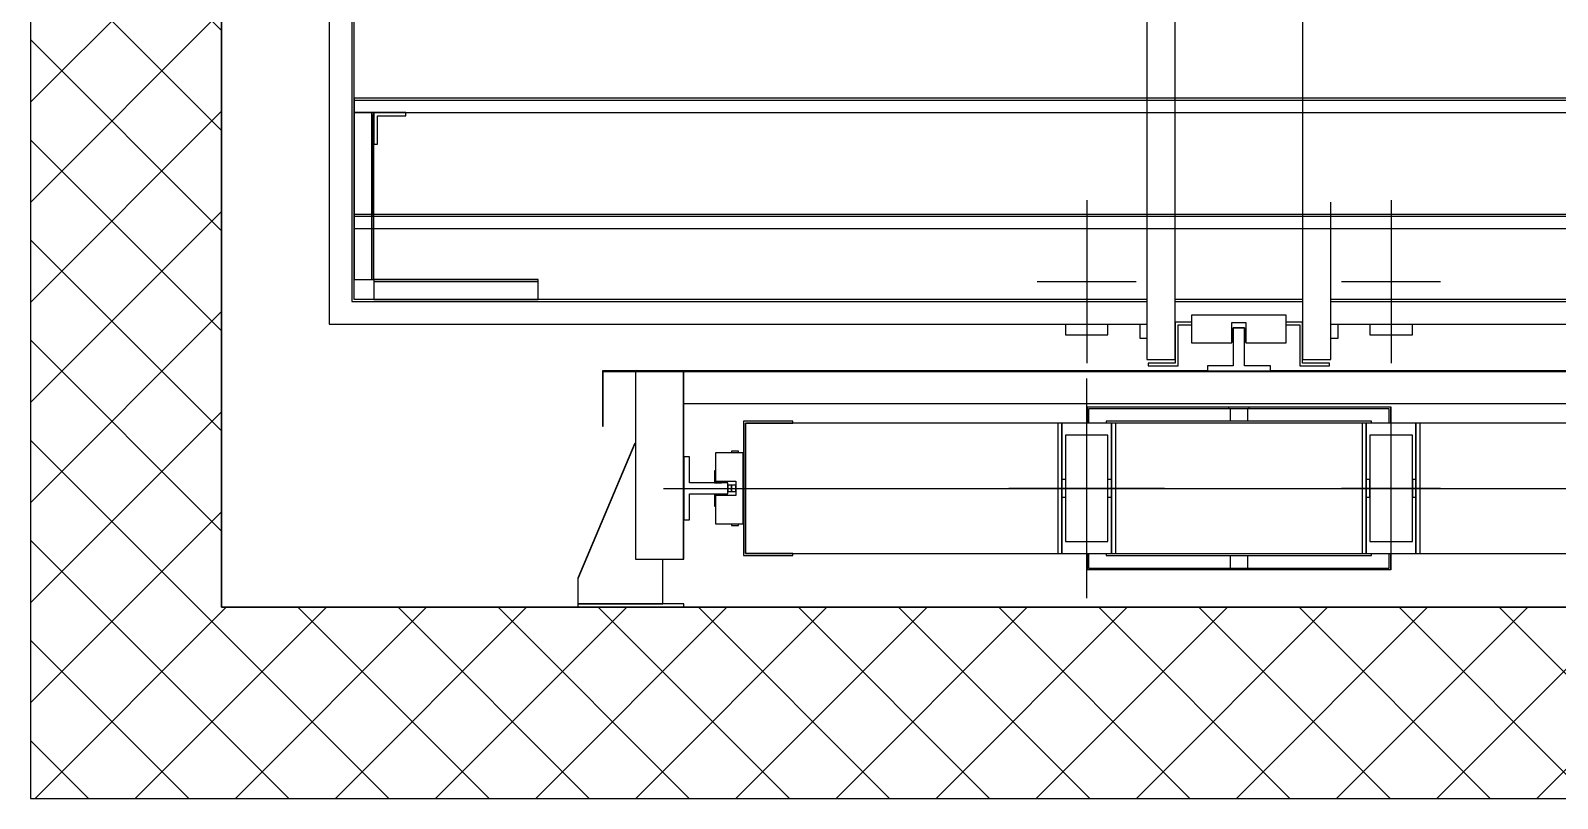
# Model space of a CAD drawing. Header units: millimetres. Extents: x -3782782348 to 131293, y -36553 to 57271.
# Drawn here: x 93025.5 to 93241.2, y 38409 to 38517.5 of the extents above; entities that cross this region are included whole.
import ezdxf

# ---------------------------------------------------------------- set-up
doc = ezdxf.new("R2010")
doc.units = ezdxf.units.MM
doc.header["$LTSCALE"] = 0.01
doc.layers.add('X_Ascensori', color=8, linetype='Continuous')
doc.layers.add('X_MURI', color=8, linetype='Continuous')
pattern_1 = [(45, (139069.621, 4436.309), (-7.0710678, 7.0710678), []), (135, (139069.621, 4436.309), (-7.0710678, -7.0710678), [])]

# ---------------------------------------------------------------- blocks, each defined once
blk = doc.blocks.new('A$C63B8221F')
at = {"layer": 'X_Ascensori'}
for p, q in [((42460.3, 21564.81, 0), (42460.3, 21427.81, 0)), ((42464.3, 21427.81, 0), (42464.3, 21564.81, 0)), ((42482.3, 21564.81, 0), (42482.3, 21427.81, 0)), ((42344.8, 21559.81, 0), (42344.8, 21432.81, 0)), ((42348, 21556.61, 0), (42348, 21436.01, 0)), ((42348.3, 21436.31, 0), (42348.3, 21556.31, 0)), ((42578.3, 21464.71, 0), (42348.3, 21464.71, 0)), ((42348.3, 21464.71, 0), (42348.3, 21462.71, 0)), ((42578.3, 21464.41, 0), (42348.3, 21464.41, 0)), ((42348.3, 21464.41, 0), (42348.3, 21462.71, 0)), ((42348.3, 21462.71, 0), (42578.3, 21462.71, 0)), ((42348.3, 21462.71, 0), (42578.3, 21462.71, 0)), ((42350.8, 21462.71, 0), (42348.3, 21462.71, 0)), ((42348.3, 21462.71, 0), (42348.3, 21439.11, 0)), ((42351.1, 21462.71, 0), (42350.8, 21462.71, 0)), ((42350.8, 21462.71, 0), (42350.8, 21439.11, 0)), ((42350.8, 21439.11, 0), (42350.8, 21462.71, 0)), ((42351.1, 21462.31, 0), (42350.9, 21462.31, 0)), ((42350.9, 21462.31, 0), (42350.9, 21448.31, 0)), ((42351.1, 21439.11, 0), (42351.1, 21462.71, 0)), ((42351.1, 21462.71, 0), (42351.1, 21458.21, 0)), ((42355.6, 21462.71, 0), (42351.1, 21462.71, 0)), ((42351.1, 21448.31, 0), (42351.1, 21462.31, 0)), ((42351.6, 21458.21, 0), (42351.6, 21462.21, 0)), ((42351.6, 21462.21, 0), (42355.6, 21462.21, 0)), ((42355.6, 21462.21, 0), (42355.6, 21462.71, 0)), ((42351.1, 21458.21, 0), (42351.6, 21458.21, 0)), ((42451.8, 21450.31, 0), (42451.8, 21427.31, 0)), ((42486.3, 21427.81, 0), (42486.3, 21450.06, 0)), ((42494.8, 21450.31, 0), (42494.8, 21427.31, 0)), ((42578.3, 21448.31, 0), (42348.3, 21448.31, 0)), ((42348.3, 21448.31, 0), (42348.3, 21446.31, 0)), ((42578.3, 21448.01, 0), (42348.3, 21448.01, 0)), ((42348.3, 21448.01, 0), (42348.3, 21446.31, 0)), ((42350.9, 21448.31, 0), (42351.1, 21448.31, 0)), ((42348.3, 21446.31, 0), (42578.3, 21446.31, 0)), ((42348.3, 21446.31, 0), (42578.3, 21446.31, 0)), ((42348.3, 21439.11, 0), (42350.8, 21439.11, 0)), ((42350.8, 21439.11, 0), (42351.1, 21439.11, 0)), ((42374.3, 21439.11, 0), (42351.1, 21439.11, 0)), ((42351.1, 21439.11, 0), (42351.1, 21438.81, 0)), ((42351.1, 21438.81, 0), (42374.3, 21438.81, 0)), ((42374.3, 21438.81, 0), (42351.1, 21438.81, 0)), ((42351.1, 21438.81, 0), (42351.1, 21436.31, 0)), ((42374.3, 21438.81, 0), (42374.3, 21439.11, 0)), ((42374.3, 21436.31, 0), (42374.3, 21438.81, 0)), ((42444.8, 21438.81, 0), (42458.8, 21438.81, 0)), ((42487.8, 21438.81, 0), (42501.8, 21438.81, 0)), ((42460.3, 21436.31, 0), (42348.3, 21436.31, 0)), ((42351.1, 21436.31, 0), (42374.3, 21436.31, 0)), ((42482.3, 21436.31, 0), (42464.3, 21436.31, 0)), ((42578.6, 21436.31, 0), (42486.3, 21436.31, 0)), ((42348, 21436.01, 0), (42460.3, 21436.01, 0)), ((42464.3, 21436.01, 0), (42482.3, 21436.01, 0)), ((42486.3, 21436.01, 0), (42578.6, 21436.01, 0)), ((42344.8, 21432.81, 0), (42460.3, 21432.81, 0)), ((42448.8, 21432.81, 0), (42448.8, 21431.88, 0)), ((42454.8, 21431.88, 0), (42454.8, 21432.81, 0)), ((42459.3, 21432.81, 0), (42459.3, 21430.81, 0)), ((42464.3, 21433.11, 0), (42464.3, 21427.31, 0)), ((42466.6, 21433.11, 0), (42464.3, 21433.11, 0)), ((42464.7, 21426.91, 0), (42464.7, 21432.71, 0)), ((42464.7, 21432.71, 0), (42466.6, 21432.71, 0)), ((42466.6, 21434.06, 0), (42466.6, 21430.16, 0)), ((42480, 21434.06, 0), (42466.6, 21434.06, 0)), ((42472.3, 21430.16, 0), (42472.3, 21433.06, 0)), ((42472.3, 21433.06, 0), (42474.3, 21433.06, 0)), ((42472.5, 21432.31, 0), (42474.1, 21432.31, 0)), ((42472.5, 21430.31, 0), (42472.5, 21432.31, 0)), ((42474.1, 21432.31, 0), (42472.51, 21432.31, 0)), ((42472.51, 21432.31, 0), (42472.51, 21426.9, 0)), ((42474.1, 21426.9, 0), (42474.1, 21432.31, 0)), ((42474.1, 21432.31, 0), (42474.1, 21430.31, 0)), ((42474.3, 21433.06, 0), (42474.3, 21430.16, 0)), ((42480, 21430.16, 0), (42480, 21434.06, 0)), ((42482.3, 21433.11, 0), (42480, 21433.11, 0)), ((42480, 21432.71, 0), (42481.9, 21432.71, 0)), ((42481.9, 21432.71, 0), (42481.9, 21426.91, 0)), ((42482.3, 21427.31, 0), (42482.3, 21433.11, 0)), ((42486.3, 21432.81, 0), (42584.8, 21432.81, 0)), ((42487.3, 21430.81, 0), (42487.3, 21432.81, 0)), ((42491.8, 21432.81, 0), (42491.8, 21431.88, 0)), ((42497.8, 21431.88, 0), (42497.8, 21432.81, 0)), ((42448.8, 21431.88, 0), (42448.8, 21431.31, 0)), ((42448.8, 21431.31, 0), (42454.8, 21431.31, 0)), ((42454.8, 21431.31, 0), (42454.8, 21431.88, 0)), ((42459.3, 21430.81, 0), (42460.3, 21430.81, 0)), ((42466.6, 21430.16, 0), (42472.3, 21430.16, 0)), ((42472.3, 21430.31, 0), (42472.5, 21430.31, 0)), ((42474.1, 21430.31, 0), (42474.3, 21430.31, 0)), ((42474.3, 21430.16, 0), (42480, 21430.16, 0)), ((42486.3, 21430.81, 0), (42487.3, 21430.81, 0)), ((42491.8, 21431.88, 0), (42491.8, 21431.31, 0)), ((42491.8, 21431.31, 0), (42497.8, 21431.31, 0)), ((42497.8, 21431.31, 0), (42497.8, 21431.88, 0)), ((42460.3, 21427.81, 0), (42464.3, 21427.81, 0)), ((42482.3, 21427.81, 0), (42486.3, 21427.81, 0)), ((42383.4, 21426.21, 0), (42383.4, 21418.41, 0)), ((42468.85, 21426.21, 0), (42383.4, 21426.21, 0)), ((42383.5, 21418.41, 0), (42383.5, 21426.11, 0)), ((42383.5, 21426.11, 0), (42468.85, 21426.11, 0)), ((42394.85, 21426.11, 0), (42388.05, 21426.11, 0)), ((42388.05, 21426.11, 0), (42388.05, 21399.61, 0)), ((42394.85, 21426.11, 0), (42394.85, 21421.61, 0)), ((42551.75, 21426.11, 0), (42394.85, 21426.11, 0)), ((42394.85, 21399.61, 0), (42394.85, 21426.11, 0)), ((42464.3, 21427.31, 0), (42460.5, 21427.31, 0)), ((42460.5, 21427.31, 0), (42460.5, 21426.91, 0)), ((42460.5, 21426.91, 0), (42464.7, 21426.91, 0)), ((42472.51, 21426.9, 0), (42468.85, 21426.9, 0)), ((42468.85, 21426.9, 0), (42468.85, 21426.11, 0)), ((42468.85, 21426.11, 0), (42468.85, 21426.21, 0)), ((42477.75, 21426.16, 0), (42468.85, 21426.16, 0)), ((42468.85, 21426.16, 0), (42468.85, 21426.11, 0)), ((42468.85, 21426.11, 0), (42477.75, 21426.11, 0)), ((42477.75, 21426.9, 0), (42474.1, 21426.9, 0)), ((42477.75, 21426.11, 0), (42477.75, 21426.9, 0)), ((42563.2, 21426.21, 0), (42477.75, 21426.21, 0)), ((42477.75, 21426.21, 0), (42477.75, 21426.11, 0)), ((42477.75, 21426.11, 0), (42477.75, 21426.16, 0)), ((42477.75, 21426.11, 0), (42563.1, 21426.11, 0)), ((42481.9, 21426.91, 0), (42486.1, 21426.91, 0)), ((42486.1, 21427.31, 0), (42482.3, 21427.31, 0)), ((42486.1, 21426.91, 0), (42486.1, 21427.31, 0)), ((42451.8, 21394.11, 0), (42451.8, 21425.11, 0)), ((42394.85, 21421.61, 0), (42551.75, 21421.61, 0)), ((42394.9, 21414.06, 0), (42394.9, 21421.61, 0)), ((42410.3, 21419.11, 0), (42403.3, 21419.11, 0)), ((42403.3, 21419.11, 0), (42403.3, 21400.11, 0)), ((42410.3, 21418.81, 0), (42410.3, 21419.11, 0)), ((42451.85, 21421.06, 0), (42451.85, 21418.81, 0)), ((42474.75, 21421.06, 0), (42451.85, 21421.06, 0)), ((42452.05, 21420.86, 0), (42452.05, 21418.81, 0)), ((42474.55, 21420.86, 0), (42452.05, 21420.86, 0)), ((42454.55, 21419.11, 0), (42454.55, 21418.81, 0)), ((42492.05, 21419.11, 0), (42454.55, 21419.11, 0)), ((42471.85, 21421.06, 0), (42471.85, 21420.86, 0)), ((42494.75, 21421.06, 0), (42471.85, 21421.06, 0)), ((42472.05, 21420.86, 0), (42472.05, 21419.11, 0)), ((42494.55, 21420.86, 0), (42472.05, 21420.86, 0)), ((42474.55, 21419.11, 0), (42474.55, 21420.86, 0)), ((42474.75, 21420.86, 0), (42474.75, 21421.06, 0)), ((42492.05, 21418.81, 0), (42492.05, 21419.11, 0)), ((42494.55, 21418.81, 0), (42494.55, 21420.86, 0)), ((42494.75, 21418.81, 0), (42494.75, 21421.06, 0)), ((42494.8, 21398.11, 0), (42494.8, 21421.11, 0)), ((42383.4, 21418.41, 0), (42383.5, 21418.41, 0)), ((42403.6, 21418.81, 0), (42410.3, 21418.81, 0)), ((42403.6, 21400.41, 0), (42403.6, 21418.81, 0)), ((42403.6, 21418.81, 0), (42403.6, 21400.41, 0)), ((42447.7, 21418.81, 0), (42403.6, 21418.81, 0)), ((42448.3, 21418.81, 0), (42447.7, 21418.81, 0)), ((42447.7, 21418.81, 0), (42447.7, 21400.41, 0)), ((42455.3, 21418.81, 0), (42448.3, 21418.81, 0)), ((42448.3, 21418.81, 0), (42448.3, 21410.86, 0)), ((42448.3, 21400.41, 0), (42448.3, 21418.81, 0)), ((42454.8, 21417.11, 0), (42448.8, 21417.11, 0)), ((42448.8, 21417.11, 0), (42448.8, 21416.54, 0)), ((42454.8, 21416.54, 0), (42454.8, 21417.11, 0)), ((42455.9, 21418.81, 0), (42455.3, 21418.81, 0)), ((42455.3, 21418.81, 0), (42455.3, 21400.41, 0)), ((42455.3, 21410.86, 0), (42455.3, 21418.81, 0)), ((42490.7, 21418.81, 0), (42455.9, 21418.81, 0)), ((42455.9, 21400.41, 0), (42455.9, 21418.81, 0)), ((42491.3, 21418.81, 0), (42490.7, 21418.81, 0)), ((42490.7, 21418.81, 0), (42490.7, 21400.41, 0)), ((42491.3, 21400.41, 0), (42491.3, 21418.81, 0)), ((42498.3, 21418.81, 0), (42491.3, 21418.81, 0)), ((42491.3, 21418.81, 0), (42491.3, 21410.86, 0)), ((42497.8, 21417.11, 0), (42491.8, 21417.11, 0)), ((42491.8, 21417.11, 0), (42491.8, 21416.54, 0)), ((42497.8, 21416.54, 0), (42497.8, 21417.11, 0)), ((42498.3, 21410.86, 0), (42498.3, 21418.81, 0)), ((42498.9, 21418.81, 0), (42498.3, 21418.81, 0)), ((42498.3, 21418.81, 0), (42498.3, 21400.41, 0)), ((42498.9, 21400.41, 0), (42498.9, 21418.81, 0)), ((42543, 21418.81, 0), (42498.9, 21418.81, 0)), ((42387.9, 21415.91, 0), (42379.9, 21396.91, 0)), ((42387.9, 21415.81, 0), (42379.9, 21396.81, 0)), ((42388.05, 21416.06, 0), (42387.9, 21415.91, 0)), ((42388.05, 21415.96, 0), (42387.9, 21415.81, 0)), ((42402.6, 21414.86, 0), (42401.6, 21414.86, 0)), ((42401.6, 21414.86, 0), (42401.6, 21414.61, 0)), ((42402.6, 21414.61, 0), (42402.6, 21414.86, 0)), ((42448.8, 21416.54, 0), (42448.8, 21414.91, 0)), ((42448.8, 21414.91, 0), (42448.8, 21412.48, 0)), ((42454.8, 21414.91, 0), (42454.8, 21416.54, 0)), ((42454.8, 21412.48, 0), (42454.8, 21414.91, 0)), ((42491.8, 21416.54, 0), (42491.8, 21414.91, 0)), ((42491.8, 21414.91, 0), (42491.8, 21412.48, 0)), ((42497.8, 21414.91, 0), (42497.8, 21416.54, 0)), ((42497.8, 21412.48, 0), (42497.8, 21414.91, 0)), ((42394.85, 21414.06, 0), (42394.85, 21405.16, 0)), ((42394.95, 21414.06, 0), (42394.85, 21414.06, 0)), ((42395.69, 21414.06, 0), (42394.9, 21414.06, 0)), ((42394.9, 21414.06, 0), (42394.9, 21405.16, 0)), ((42394.95, 21405.16, 0), (42394.95, 21414.06, 0)), ((42395.69, 21410.41, 0), (42395.69, 21414.06, 0)), ((42399.35, 21414.61, 0), (42399.35, 21410.61, 0)), ((42403.25, 21414.61, 0), (42399.35, 21414.61, 0)), ((42403.25, 21404.61, 0), (42403.25, 21414.61, 0)), ((42401.1, 21410.41, 0), (42395.69, 21410.41, 0)), ((42399.2, 21412.11, 0), (42399.2, 21410.41, 0)), ((42399.35, 21412.11, 0), (42399.2, 21412.11, 0)), ((42399.2, 21410.41, 0), (42400.2, 21410.41, 0)), ((42399.35, 21410.61, 0), (42402.25, 21410.61, 0)), ((42400.2, 21410.61, 0), (42400.2, 21410.41, 0)), ((42401.1, 21408.82, 0), (42401.1, 21410.41, 0)), ((42402.25, 21410.61, 0), (42402.25, 21408.61, 0)), ((42448.8, 21410.86, 0), (42448.3, 21410.86, 0)), ((42448.3, 21410.86, 0), (42448.3, 21410.77, 0)), ((42448.3, 21410.77, 0), (42448.3, 21410.5, 0)), ((42448.3, 21410.5, 0), (42448.3, 21410.09, 0)), ((42448.8, 21412.48, 0), (42448.8, 21409.61, 0)), ((42454.8, 21409.61, 0), (42454.8, 21412.48, 0)), ((42455.3, 21410.86, 0), (42454.8, 21410.86, 0)), ((42455.3, 21410.77, 0), (42455.3, 21410.86, 0)), ((42455.3, 21410.5, 0), (42455.3, 21410.77, 0)), ((42455.3, 21410.09, 0), (42455.3, 21410.5, 0)), ((42491.8, 21410.86, 0), (42491.3, 21410.86, 0)), ((42491.3, 21410.86, 0), (42491.3, 21410.77, 0)), ((42491.3, 21410.77, 0), (42491.3, 21410.5, 0)), ((42491.3, 21410.5, 0), (42491.3, 21410.09, 0)), ((42491.8, 21412.48, 0), (42491.8, 21409.61, 0)), ((42491.8, 21410.77, 0), (42491.8, 21410.86, 0)), ((42491.8, 21410.5, 0), (42491.8, 21410.77, 0)), ((42491.8, 21410.09, 0), (42491.8, 21410.5, 0)), ((42497.8, 21409.61, 0), (42497.8, 21412.48, 0)), ((42498.3, 21410.86, 0), (42497.8, 21410.86, 0)), ((42497.8, 21410.86, 0), (42497.8, 21410.77, 0)), ((42497.8, 21410.77, 0), (42497.8, 21410.5, 0)), ((42497.8, 21410.5, 0), (42497.8, 21410.09, 0)), ((42498.3, 21410.77, 0), (42498.3, 21410.86, 0)), ((42498.3, 21410.5, 0), (42498.3, 21410.77, 0)), ((42498.3, 21410.09, 0), (42498.3, 21410.5, 0)), ((42392, 21409.61, 0), (42554.6, 21409.61, 0)), ((42395.69, 21408.82, 0), (42401.1, 21408.82, 0)), ((42395.69, 21405.16, 0), (42395.69, 21408.82, 0)), ((42399.2, 21408.81, 0), (42399.2, 21407.11, 0)), ((42400.2, 21408.81, 0), (42399.2, 21408.81, 0)), ((42399.35, 21408.61, 0), (42399.35, 21404.61, 0)), ((42402.25, 21408.61, 0), (42399.35, 21408.61, 0)), ((42400.2, 21408.82, 0), (42400.2, 21408.61, 0)), ((42401.1, 21410.11, 0), (42402.2, 21410.11, 0)), ((42401.1, 21410.11, 0), (42401.1, 21409.11, 0)), ((42402.2, 21409.11, 0), (42401.1, 21409.11, 0)), ((42401.6, 21409.11, 0), (42401.6, 21410.11, 0)), ((42401.6, 21410.11, 0), (42401.6, 21409.11, 0)), ((42402.2, 21410.11, 0), (42402.2, 21409.11, 0)), ((42462.8, 21409.61, 0), (42440.8, 21409.61, 0)), ((42448.3, 21410.09, 0), (42448.3, 21409.61, 0)), ((42448.3, 21409.61, 0), (42448.3, 21409.13, 0)), ((42448.3, 21409.13, 0), (42448.3, 21408.73, 0)), ((42448.3, 21408.73, 0), (42448.3, 21408.46, 0)), ((42448.3, 21408.46, 0), (42448.3, 21408.36, 0)), ((42448.3, 21408.36, 0), (42448.8, 21408.36, 0)), ((42448.3, 21408.36, 0), (42448.3, 21400.41, 0)), ((42448.8, 21409.61, 0), (42448.8, 21406.74, 0)), ((42454.8, 21406.74, 0), (42454.8, 21409.61, 0)), ((42454.8, 21408.36, 0), (42455.3, 21408.36, 0)), ((42455.3, 21409.61, 0), (42455.3, 21410.09, 0)), ((42455.3, 21409.13, 0), (42455.3, 21409.61, 0)), ((42455.3, 21408.73, 0), (42455.3, 21409.13, 0)), ((42455.3, 21408.46, 0), (42455.3, 21408.73, 0)), ((42455.3, 21408.36, 0), (42455.3, 21408.46, 0)), ((42455.3, 21400.41, 0), (42455.3, 21408.36, 0)), ((42501.8, 21409.61, 0), (42487.8, 21409.61, 0)), ((42491.3, 21410.09, 0), (42491.3, 21409.61, 0)), ((42491.3, 21409.61, 0), (42491.3, 21409.13, 0)), ((42491.3, 21409.13, 0), (42491.3, 21408.73, 0)), ((42491.3, 21408.73, 0), (42491.3, 21408.46, 0)), ((42491.3, 21408.46, 0), (42491.3, 21408.36, 0)), ((42491.3, 21408.36, 0), (42491.8, 21408.36, 0)), ((42491.3, 21408.36, 0), (42491.3, 21400.41, 0)), ((42491.8, 21409.61, 0), (42491.8, 21410.09, 0)), ((42491.8, 21409.13, 0), (42491.8, 21409.61, 0)), ((42491.8, 21409.61, 0), (42491.8, 21406.74, 0)), ((42491.8, 21408.73, 0), (42491.8, 21409.13, 0)), ((42491.8, 21408.46, 0), (42491.8, 21408.73, 0)), ((42491.8, 21408.36, 0), (42491.8, 21408.46, 0)), ((42497.8, 21410.09, 0), (42497.8, 21409.61, 0)), ((42497.8, 21409.61, 0), (42497.8, 21409.13, 0)), ((42497.8, 21406.74, 0), (42497.8, 21409.61, 0)), ((42497.8, 21409.13, 0), (42497.8, 21408.73, 0)), ((42497.8, 21408.73, 0), (42497.8, 21408.46, 0)), ((42497.8, 21408.46, 0), (42497.8, 21408.36, 0)), ((42497.8, 21408.36, 0), (42498.3, 21408.36, 0)), ((42498.3, 21409.61, 0), (42498.3, 21410.09, 0)), ((42498.3, 21409.13, 0), (42498.3, 21409.61, 0)), ((42498.3, 21408.73, 0), (42498.3, 21409.13, 0)), ((42498.3, 21408.46, 0), (42498.3, 21408.73, 0)), ((42498.3, 21408.36, 0), (42498.3, 21408.46, 0)), ((42498.3, 21400.41, 0), (42498.3, 21408.36, 0)), ((42399.2, 21407.11, 0), (42399.35, 21407.11, 0)), ((42448.8, 21406.74, 0), (42448.8, 21404.31, 0)), ((42454.8, 21404.31, 0), (42454.8, 21406.74, 0)), ((42491.8, 21406.74, 0), (42491.8, 21404.31, 0)), ((42497.8, 21404.31, 0), (42497.8, 21406.74, 0)), ((42394.85, 21405.16, 0), (42394.95, 21405.16, 0)), ((42394.9, 21405.16, 0), (42395.69, 21405.16, 0)), ((42394.9, 21399.61, 0), (42394.9, 21405.16, 0)), ((42399.35, 21404.61, 0), (42403.25, 21404.61, 0)), ((42401.6, 21404.61, 0), (42401.6, 21404.36, 0)), ((42401.6, 21404.36, 0), (42402.6, 21404.36, 0)), ((42402.6, 21404.36, 0), (42402.6, 21404.61, 0)), ((42448.8, 21404.31, 0), (42448.8, 21402.68, 0)), ((42454.8, 21402.68, 0), (42454.8, 21404.31, 0)), ((42491.8, 21404.31, 0), (42491.8, 21402.68, 0)), ((42497.8, 21402.68, 0), (42497.8, 21404.31, 0)), ((42448.8, 21402.68, 0), (42448.8, 21402.11, 0)), ((42448.8, 21402.11, 0), (42454.8, 21402.11, 0)), ((42454.8, 21402.11, 0), (42454.8, 21402.68, 0)), ((42491.8, 21402.68, 0), (42491.8, 21402.11, 0)), ((42491.8, 21402.11, 0), (42497.8, 21402.11, 0)), ((42497.8, 21402.11, 0), (42497.8, 21402.68, 0)), ((42388.05, 21399.61, 0), (42394.85, 21399.61, 0)), ((42391.9, 21393.31, 0), (42391.9, 21399.61, 0)), ((42394.85, 21399.61, 0), (42394.9, 21399.61, 0)), ((42403.3, 21400.11, 0), (42410.3, 21400.11, 0)), ((42410.3, 21400.41, 0), (42403.6, 21400.41, 0)), ((42403.6, 21400.41, 0), (42447.7, 21400.41, 0)), ((42410.3, 21400.11, 0), (42410.3, 21400.41, 0)), ((42447.7, 21400.41, 0), (42448.3, 21400.41, 0)), ((42448.3, 21400.41, 0), (42455.3, 21400.41, 0)), ((42451.85, 21400.41, 0), (42451.85, 21398.16, 0)), ((42452.05, 21400.41, 0), (42452.05, 21398.36, 0)), ((42454.55, 21400.41, 0), (42454.55, 21400.11, 0)), ((42454.55, 21400.11, 0), (42492.05, 21400.11, 0)), ((42455.3, 21400.41, 0), (42455.9, 21400.41, 0)), ((42455.9, 21400.41, 0), (42490.7, 21400.41, 0)), ((42472.05, 21400.11, 0), (42472.05, 21398.36, 0)), ((42474.55, 21398.36, 0), (42474.55, 21400.11, 0)), ((42490.7, 21400.41, 0), (42491.3, 21400.41, 0)), ((42491.3, 21400.41, 0), (42498.3, 21400.41, 0)), ((42492.05, 21400.11, 0), (42492.05, 21400.41, 0)), ((42494.55, 21398.36, 0), (42494.55, 21400.41, 0)), ((42494.75, 21398.16, 0), (42494.75, 21400.41, 0)), ((42498.3, 21400.41, 0), (42498.9, 21400.41, 0)), ((42498.9, 21400.41, 0), (42543, 21400.41, 0)), ((42451.85, 21398.16, 0), (42474.75, 21398.16, 0)), ((42452.05, 21398.36, 0), (42474.55, 21398.36, 0)), ((42471.85, 21398.36, 0), (42471.85, 21398.16, 0)), ((42471.85, 21398.16, 0), (42494.75, 21398.16, 0)), ((42472.05, 21398.36, 0), (42494.55, 21398.36, 0)), ((42474.75, 21398.16, 0), (42474.75, 21398.36, 0)), ((42379.9, 21396.91, 0), (42379.9, 21396.81, 0)), ((42379.9, 21396.81, 0), (42379.9, 21393.31, 0)), ((42379.9, 21393.31, 0), (42391.9, 21393.31, 0)), ((42394.9, 21393.31, 0), (42379.9, 21393.31, 0)), ((42379.9, 21393.31, 0), (42379.9, 21392.81, 0)), ((42394.9, 21392.81, 0), (42394.9, 21393.31, 0)), ((42379.9, 21392.81, 0), (42394.9, 21392.81, 0))]:
    blk.add_line(p, q, dxfattribs=at)

msp = doc.modelspace()

# ---------------------------------------------------------------- hatches: boundary and pattern name
at = {"layer": 'X_MURI', "ltscale": 4}
h = msp.add_hatch(dxfattribs=at)
h.set_pattern_fill('_USER', color=256, scale=10, angle=45, style=0, double=1, pattern_type=0)
h.set_pattern_definition(pattern_1)
h.paths.add_polyline_path([(90296.57, 39311.02), (90341.57, 39311.02), (90341.57, 39261.02), (90296.57, 39261.02)])
h.paths.add_polyline_path([(90296.57, 38915.02), (90341.57, 38915.02), (90341.57, 38865.02), (90296.57, 38865.02)])
h.paths.add_polyline_path([(90713.32, 38880.9), (90713.32, 38853.9), (90833.32, 38853.9), (90833.32, 38880.9)])
h.paths.add_polyline_path([(91296.57, 38837.04), (91323.57, 38837.04), (91323.57, 38606.35), (91296.57, 38606.35)])
h.paths.add_polyline_path([(91688.08, 38837.04), (91715.08, 38837.04), (91715.08, 38717.04), (91688.08, 38717.04)])
h.paths.add_polyline_path([(92397.55, 38409.02), (92377.55, 38409.02), (92377.55, 38849.02), (92397.55, 38849.02)])
h.paths.add_polyline_path([(93052.48, 38637.02), (93329.54, 38637.02), (93329.54, 38621.04), (93052.48, 38621.04)])
h.paths.add_polyline_path([(93052.48, 38822.02), (93329.48, 38822.02), (93329.48, 38849.02), (93025.48, 38849.02), (93025.48, 38409.02), (93329.48, 38409.02), (93329.48, 38436.02), (93052.48, 38436.02)])
h = msp.add_hatch(dxfattribs=at)
h.set_pattern_fill('_USER', color=256, scale=10, angle=45, style=0, double=1, pattern_type=0)
h.set_pattern_definition(pattern_1)
h.paths.add_polyline_path([(93329.48, 38849.02), (93025.48, 38849.02), (93025.48, 38409.02), (93329.48, 38409.02), (93329.48, 38436.02), (93052.48, 38436.02), (93052.48, 38822.02), (93329.48, 38822.02)])

# ---------------------------------------------------------------- linework, layer by layer
for p, q in [((93183.18, 38608.02, 0), (93183.18, 38471.02, 0)), ((93187.18, 38471.02, 0), (93187.18, 38608.02, 0)), ((93205.18, 38608.02, 0), (93205.18, 38471.02, 0)), ((93067.68, 38603.02, 0), (93067.68, 38476.02, 0)), ((93070.88, 38599.82, 0), (93070.88, 38479.22, 0)), ((93071.18, 38479.52, 0), (93071.18, 38599.52, 0)), ((93301.18, 38507.92, 0), (93071.18, 38507.92, 0)), ((93071.18, 38507.92, 0), (93071.18, 38505.92, 0)), ((93301.18, 38507.62, 0), (93071.18, 38507.62, 0)), ((93071.18, 38507.62, 0), (93071.18, 38505.92, 0)), ((93071.18, 38505.92, 0), (93301.18, 38505.92, 0)), ((93071.18, 38505.92, 0), (93301.18, 38505.92, 0)), ((93073.68, 38505.92, 0), (93071.18, 38505.92, 0)), ((93071.18, 38505.92, 0), (93071.18, 38482.32, 0)), ((93073.98, 38505.92, 0), (93073.68, 38505.92, 0)), ((93073.68, 38505.92, 0), (93073.68, 38482.32, 0)), ((93073.68, 38482.32, 0), (93073.68, 38505.92, 0)), ((93073.98, 38505.52, 0), (93073.78, 38505.52, 0)), ((93073.78, 38505.52, 0), (93073.78, 38491.52, 0)), ((93073.98, 38482.32, 0), (93073.98, 38505.92, 0)), ((93073.98, 38505.92, 0), (93073.98, 38501.42, 0)), ((93078.48, 38505.92, 0), (93073.98, 38505.92, 0)), ((93073.98, 38491.52, 0), (93073.98, 38505.52, 0)), ((93074.48, 38501.42, 0), (93074.48, 38505.42, 0)), ((93074.48, 38505.42, 0), (93078.48, 38505.42, 0)), ((93078.48, 38505.42, 0), (93078.48, 38505.92, 0)), ((93073.98, 38501.42, 0), (93074.48, 38501.42, 0)), ((93174.68, 38493.52, 0), (93174.68, 38470.52, 0)), ((93209.18, 38471.02, 0), (93209.18, 38493.27, 0)), ((93217.68, 38493.52, 0), (93217.68, 38470.52, 0)), ((93301.18, 38491.52, 0), (93071.18, 38491.52, 0)), ((93071.18, 38491.52, 0), (93071.18, 38489.52, 0)), ((93301.18, 38491.22, 0), (93071.18, 38491.22, 0)), ((93071.18, 38491.22, 0), (93071.18, 38489.52, 0)), ((93071.18, 38489.52, 0), (93301.18, 38489.52, 0)), ((93071.18, 38489.52, 0), (93301.18, 38489.52, 0)), ((93073.78, 38491.52, 0), (93073.98, 38491.52, 0)), ((93071.18, 38482.32, 0), (93073.68, 38482.32, 0)), ((93073.68, 38482.32, 0), (93073.98, 38482.32, 0)), ((93097.18, 38482.32, 0), (93073.98, 38482.32, 0)), ((93073.98, 38482.32, 0), (93073.98, 38482.02, 0)), ((93073.98, 38482.02, 0), (93097.18, 38482.02, 0)), ((93097.18, 38482.02, 0), (93073.98, 38482.02, 0)), ((93073.98, 38482.02, 0), (93073.98, 38479.52, 0)), ((93097.18, 38482.02, 0), (93097.18, 38482.32, 0)), ((93097.18, 38479.52, 0), (93097.18, 38482.02, 0)), ((93167.68, 38482.02, 0), (93181.68, 38482.02, 0)), ((93210.68, 38482.02, 0), (93224.68, 38482.02, 0)), ((93070.88, 38479.22, 0), (93183.18, 38479.22, 0)), ((93183.18, 38479.52, 0), (93071.18, 38479.52, 0)), ((93073.98, 38479.52, 0), (93097.18, 38479.52, 0)), ((93205.18, 38479.52, 0), (93187.18, 38479.52, 0)), ((93187.18, 38479.22, 0), (93205.18, 38479.22, 0)), ((93301.48, 38479.52, 0), (93209.18, 38479.52, 0)), ((93209.18, 38479.22, 0), (93301.48, 38479.22, 0)), ((93189.48, 38477.27, 0), (93189.48, 38473.37, 0)), ((93202.88, 38477.27, 0), (93189.48, 38477.27, 0)), ((93202.88, 38473.37, 0), (93202.88, 38477.27, 0)), ((93067.68, 38476.02, 0), (93183.18, 38476.02, 0)), ((93171.68, 38476.02, 0), (93171.68, 38475.09, 0)), ((93171.68, 38475.09, 0), (93171.68, 38474.52, 0)), ((93171.68, 38474.52, 0), (93177.68, 38474.52, 0)), ((93177.68, 38475.09, 0), (93177.68, 38476.02, 0)), ((93177.68, 38474.52, 0), (93177.68, 38475.09, 0)), ((93182.18, 38476.02, 0), (93182.18, 38474.02, 0)), ((93187.18, 38476.32, 0), (93187.18, 38470.52, 0)), ((93189.48, 38476.32, 0), (93187.18, 38476.32, 0)), ((93187.58, 38470.12, 0), (93187.58, 38475.92, 0)), ((93187.58, 38475.92, 0), (93189.48, 38475.92, 0)), ((93195.18, 38473.37, 0), (93195.18, 38476.27, 0)), ((93195.18, 38476.27, 0), (93197.18, 38476.27, 0)), ((93195.38, 38475.52, 0), (93196.98, 38475.52, 0)), ((93195.38, 38473.52, 0), (93195.38, 38475.52, 0)), ((93196.97, 38475.52, 0), (93195.39, 38475.52, 0)), ((93195.39, 38475.52, 0), (93195.39, 38470.11, 0)), ((93196.97, 38470.11, 0), (93196.97, 38475.52, 0)), ((93196.98, 38475.52, 0), (93196.98, 38473.52, 0)), ((93197.18, 38476.27, 0), (93197.18, 38473.37, 0)), ((93205.18, 38476.32, 0), (93202.88, 38476.32, 0)), ((93202.88, 38475.92, 0), (93204.78, 38475.92, 0)), ((93204.78, 38475.92, 0), (93204.78, 38470.12, 0)), ((93205.18, 38470.52, 0), (93205.18, 38476.32, 0)), ((93209.18, 38476.02, 0), (93307.68, 38476.02, 0)), ((93210.18, 38474.02, 0), (93210.18, 38476.02, 0)), ((93214.68, 38476.02, 0), (93214.68, 38475.09, 0)), ((93214.68, 38475.09, 0), (93214.68, 38474.52, 0)), ((93214.68, 38474.52, 0), (93220.68, 38474.52, 0)), ((93220.68, 38475.09, 0), (93220.68, 38476.02, 0)), ((93220.68, 38474.52, 0), (93220.68, 38475.09, 0)), ((93182.18, 38474.02, 0), (93183.18, 38474.02, 0)), ((93189.48, 38473.37, 0), (93195.18, 38473.37, 0)), ((93195.18, 38473.52, 0), (93195.38, 38473.52, 0)), ((93196.98, 38473.52, 0), (93197.18, 38473.52, 0)), ((93197.18, 38473.37, 0), (93202.88, 38473.37, 0)), ((93209.18, 38474.02, 0), (93210.18, 38474.02, 0)), ((93183.18, 38471.02, 0), (93187.18, 38471.02, 0)), ((93187.18, 38470.52, 0), (93183.38, 38470.52, 0)), ((93183.38, 38470.52, 0), (93183.38, 38470.12, 0)), ((93183.38, 38470.12, 0), (93187.58, 38470.12, 0)), ((93195.39, 38470.11, 0), (93191.73, 38470.11, 0)), ((93191.73, 38470.11, 0), (93191.73, 38469.32, 0)), ((93200.63, 38470.11, 0), (93196.97, 38470.11, 0)), ((93200.63, 38469.32, 0), (93200.63, 38470.11, 0)), ((93204.78, 38470.12, 0), (93208.98, 38470.12, 0)), ((93205.18, 38471.02, 0), (93209.18, 38471.02, 0)), ((93208.98, 38470.52, 0), (93205.18, 38470.52, 0)), ((93208.98, 38470.12, 0), (93208.98, 38470.52, 0)), ((93106.28, 38469.42, 0), (93106.28, 38461.62, 0)), ((93191.73, 38469.42, 0), (93106.28, 38469.42, 0)), ((93106.38, 38461.62, 0), (93106.38, 38469.32, 0)), ((93106.38, 38469.32, 0), (93191.73, 38469.32, 0)), ((93117.73, 38469.32, 0), (93110.93, 38469.32, 0)), ((93110.93, 38469.32, 0), (93110.93, 38442.82, 0)), ((93117.73, 38469.32, 0), (93117.73, 38464.82, 0)), ((93274.63, 38469.32, 0), (93117.73, 38469.32, 0)), ((93117.73, 38442.82, 0), (93117.73, 38469.32, 0)), ((93174.68, 38437.32, 0), (93174.68, 38468.32, 0)), ((93191.73, 38469.32, 0), (93191.73, 38469.42, 0)), ((93200.63, 38469.37, 0), (93191.73, 38469.37, 0)), ((93191.73, 38469.37, 0), (93191.73, 38469.32, 0)), ((93191.73, 38469.32, 0), (93200.63, 38469.32, 0)), ((93286.08, 38469.42, 0), (93200.63, 38469.42, 0)), ((93200.63, 38469.42, 0), (93200.63, 38469.32, 0)), ((93200.63, 38469.32, 0), (93200.63, 38469.37, 0)), ((93200.63, 38469.32, 0), (93285.98, 38469.32, 0)), ((93117.73, 38464.82, 0), (93274.63, 38464.82, 0)), ((93117.78, 38457.27, 0), (93117.78, 38464.82, 0)), ((93174.73, 38464.27, 0), (93174.73, 38462.02, 0)), ((93197.63, 38464.27, 0), (93174.73, 38464.27, 0)), ((93174.93, 38464.07, 0), (93174.93, 38462.02, 0)), ((93197.43, 38464.07, 0), (93174.93, 38464.07, 0)), ((93194.73, 38464.27, 0), (93194.73, 38464.07, 0)), ((93217.63, 38464.27, 0), (93194.73, 38464.27, 0)), ((93194.93, 38464.07, 0), (93194.93, 38462.32, 0)), ((93217.43, 38464.07, 0), (93194.93, 38464.07, 0)), ((93197.43, 38462.32, 0), (93197.43, 38464.07, 0)), ((93197.63, 38464.07, 0), (93197.63, 38464.27, 0)), ((93217.43, 38462.02, 0), (93217.43, 38464.07, 0)), ((93217.63, 38462.02, 0), (93217.63, 38464.27, 0)), ((93217.68, 38441.32, 0), (93217.68, 38464.32, 0)), ((93106.28, 38461.62, 0), (93106.38, 38461.62, 0)), ((93133.18, 38462.32, 0), (93126.18, 38462.32, 0)), ((93126.18, 38462.32, 0), (93126.18, 38443.32, 0)), ((93126.48, 38462.02, 0), (93133.18, 38462.02, 0)), ((93126.48, 38443.62, 0), (93126.48, 38462.02, 0)), ((93126.48, 38462.02, 0), (93126.48, 38443.62, 0)), ((93170.58, 38462.02, 0), (93126.48, 38462.02, 0)), ((93133.18, 38462.02, 0), (93133.18, 38462.32, 0)), ((93171.18, 38462.02, 0), (93170.58, 38462.02, 0)), ((93170.58, 38462.02, 0), (93170.58, 38443.62, 0)), ((93178.18, 38462.02, 0), (93171.18, 38462.02, 0)), ((93171.18, 38462.02, 0), (93171.18, 38454.07, 0)), ((93171.18, 38443.62, 0), (93171.18, 38462.02, 0)), ((93177.43, 38462.32, 0), (93177.43, 38462.02, 0)), ((93214.93, 38462.32, 0), (93177.43, 38462.32, 0)), ((93178.78, 38462.02, 0), (93178.18, 38462.02, 0)), ((93178.18, 38462.02, 0), (93178.18, 38443.62, 0)), ((93178.18, 38454.07, 0), (93178.18, 38462.02, 0)), ((93213.58, 38462.02, 0), (93178.78, 38462.02, 0)), ((93178.78, 38443.62, 0), (93178.78, 38462.02, 0)), ((93214.18, 38462.02, 0), (93213.58, 38462.02, 0)), ((93213.58, 38462.02, 0), (93213.58, 38443.62, 0)), ((93214.18, 38443.62, 0), (93214.18, 38462.02, 0)), ((93221.18, 38462.02, 0), (93214.18, 38462.02, 0)), ((93214.18, 38462.02, 0), (93214.18, 38454.07, 0)), ((93214.93, 38462.02, 0), (93214.93, 38462.32, 0)), ((93221.18, 38454.07, 0), (93221.18, 38462.02, 0)), ((93221.78, 38462.02, 0), (93221.18, 38462.02, 0)), ((93221.18, 38462.02, 0), (93221.18, 38443.62, 0)), ((93221.78, 38443.62, 0), (93221.78, 38462.02, 0)), ((93265.88, 38462.02, 0), (93221.78, 38462.02, 0)), ((93177.68, 38460.32, 0), (93171.68, 38460.32, 0)), ((93171.68, 38460.32, 0), (93171.68, 38459.75, 0)), ((93171.68, 38459.75, 0), (93171.68, 38458.12, 0)), ((93177.68, 38459.75, 0), (93177.68, 38460.32, 0)), ((93177.68, 38458.12, 0), (93177.68, 38459.75, 0)), ((93220.68, 38460.32, 0), (93214.68, 38460.32, 0)), ((93214.68, 38460.32, 0), (93214.68, 38459.75, 0)), ((93214.68, 38459.75, 0), (93214.68, 38458.12, 0)), ((93220.68, 38459.75, 0), (93220.68, 38460.32, 0)), ((93220.68, 38458.12, 0), (93220.68, 38459.75, 0)), ((93110.78, 38459.12, 0), (93102.78, 38440.12, 0)), ((93110.78, 38459.02, 0), (93102.78, 38440.02, 0)), ((93110.93, 38459.27, 0), (93110.78, 38459.12, 0)), ((93110.93, 38459.17, 0), (93110.78, 38459.02, 0)), ((93117.73, 38457.27, 0), (93117.73, 38448.37, 0)), ((93117.83, 38457.27, 0), (93117.73, 38457.27, 0)), ((93118.57, 38457.27, 0), (93117.78, 38457.27, 0)), ((93117.78, 38457.27, 0), (93117.78, 38448.37, 0)), ((93117.83, 38448.37, 0), (93117.83, 38457.27, 0)), ((93118.57, 38453.61, 0), (93118.57, 38457.27, 0)), ((93122.23, 38457.82, 0), (93122.23, 38453.82, 0)), ((93126.13, 38457.82, 0), (93122.23, 38457.82, 0)), ((93125.48, 38458.07, 0), (93124.48, 38458.07, 0)), ((93124.48, 38458.07, 0), (93124.48, 38457.82, 0)), ((93125.48, 38457.82, 0), (93125.48, 38458.07, 0)), ((93126.13, 38447.82, 0), (93126.13, 38457.82, 0)), ((93171.68, 38458.12, 0), (93171.68, 38455.69, 0)), ((93177.68, 38455.69, 0), (93177.68, 38458.12, 0)), ((93214.68, 38458.12, 0), (93214.68, 38455.69, 0)), ((93220.68, 38455.69, 0), (93220.68, 38458.12, 0)), ((93122.08, 38455.32, 0), (93122.08, 38453.62, 0)), ((93122.23, 38455.32, 0), (93122.08, 38455.32, 0)), ((93171.68, 38455.69, 0), (93171.68, 38452.82, 0)), ((93177.68, 38452.82, 0), (93177.68, 38455.69, 0)), ((93214.68, 38455.69, 0), (93214.68, 38452.82, 0)), ((93220.68, 38452.82, 0), (93220.68, 38455.69, 0)), ((93123.98, 38453.61, 0), (93118.57, 38453.61, 0)), ((93122.08, 38453.62, 0), (93123.08, 38453.62, 0)), ((93122.23, 38453.82, 0), (93125.13, 38453.82, 0)), ((93123.08, 38453.82, 0), (93123.08, 38453.61, 0)), ((93123.98, 38452.03, 0), (93123.98, 38453.61, 0)), ((93123.98, 38453.32, 0), (93125.08, 38453.32, 0)), ((93123.98, 38453.32, 0), (93123.98, 38452.32, 0)), ((93124.48, 38452.32, 0), (93124.48, 38453.32, 0)), ((93124.48, 38453.32, 0), (93124.48, 38452.32, 0)), ((93125.08, 38453.32, 0), (93125.08, 38452.32, 0)), ((93125.13, 38453.82, 0), (93125.13, 38451.82, 0)), ((93171.68, 38454.07, 0), (93171.18, 38454.07, 0)), ((93171.18, 38454.07, 0), (93171.18, 38453.98, 0)), ((93171.18, 38453.98, 0), (93171.18, 38453.7, 0)), ((93171.18, 38453.7, 0), (93171.18, 38453.3, 0)), ((93171.18, 38453.3, 0), (93171.18, 38452.82, 0)), ((93178.18, 38454.07, 0), (93177.68, 38454.07, 0)), ((93178.18, 38453.98, 0), (93178.18, 38454.07, 0)), ((93178.18, 38453.7, 0), (93178.18, 38453.98, 0)), ((93178.18, 38453.3, 0), (93178.18, 38453.7, 0)), ((93178.18, 38452.82, 0), (93178.18, 38453.3, 0)), ((93214.68, 38454.07, 0), (93214.18, 38454.07, 0)), ((93214.18, 38454.07, 0), (93214.18, 38453.98, 0)), ((93214.18, 38453.98, 0), (93214.18, 38453.7, 0)), ((93214.18, 38453.7, 0), (93214.18, 38453.3, 0)), ((93214.18, 38453.3, 0), (93214.18, 38452.82, 0)), ((93214.68, 38453.98, 0), (93214.68, 38454.07, 0)), ((93214.68, 38453.7, 0), (93214.68, 38453.98, 0)), ((93214.68, 38453.3, 0), (93214.68, 38453.7, 0)), ((93214.68, 38452.82, 0), (93214.68, 38453.3, 0)), ((93221.18, 38454.07, 0), (93220.68, 38454.07, 0)), ((93220.68, 38454.07, 0), (93220.68, 38453.98, 0)), ((93220.68, 38453.98, 0), (93220.68, 38453.7, 0)), ((93220.68, 38453.7, 0), (93220.68, 38453.3, 0)), ((93220.68, 38453.3, 0), (93220.68, 38452.82, 0)), ((93221.18, 38453.98, 0), (93221.18, 38454.07, 0)), ((93221.18, 38453.7, 0), (93221.18, 38453.98, 0)), ((93221.18, 38453.3, 0), (93221.18, 38453.7, 0)), ((93221.18, 38452.82, 0), (93221.18, 38453.3, 0)), ((93114.88, 38452.82, 0), (93277.48, 38452.82, 0)), ((93118.57, 38452.03, 0), (93123.98, 38452.03, 0)), ((93118.57, 38448.37, 0), (93118.57, 38452.03, 0)), ((93122.08, 38452.02, 0), (93122.08, 38450.32, 0)), ((93123.08, 38452.02, 0), (93122.08, 38452.02, 0)), ((93122.23, 38451.82, 0), (93122.23, 38447.82, 0)), ((93125.13, 38451.82, 0), (93122.23, 38451.82, 0)), ((93123.08, 38452.03, 0), (93123.08, 38451.82, 0)), ((93125.08, 38452.32, 0), (93123.98, 38452.32, 0)), ((93185.68, 38452.82, 0), (93163.68, 38452.82, 0)), ((93171.18, 38452.82, 0), (93171.18, 38452.34, 0)), ((93171.18, 38452.34, 0), (93171.18, 38451.94, 0)), ((93171.18, 38451.94, 0), (93171.18, 38451.67, 0)), ((93171.18, 38451.67, 0), (93171.18, 38451.57, 0)), ((93171.18, 38451.57, 0), (93171.68, 38451.57, 0)), ((93171.18, 38451.57, 0), (93171.18, 38443.62, 0)), ((93171.68, 38452.82, 0), (93171.68, 38449.95, 0)), ((93177.68, 38449.95, 0), (93177.68, 38452.82, 0)), ((93177.68, 38451.57, 0), (93178.18, 38451.57, 0)), ((93178.18, 38452.34, 0), (93178.18, 38452.82, 0)), ((93178.18, 38451.94, 0), (93178.18, 38452.34, 0)), ((93178.18, 38451.67, 0), (93178.18, 38451.94, 0)), ((93178.18, 38451.57, 0), (93178.18, 38451.67, 0)), ((93178.18, 38443.62, 0), (93178.18, 38451.57, 0)), ((93224.68, 38452.82, 0), (93210.68, 38452.82, 0)), ((93214.18, 38452.82, 0), (93214.18, 38452.34, 0)), ((93214.18, 38452.34, 0), (93214.18, 38451.94, 0)), ((93214.18, 38451.94, 0), (93214.18, 38451.67, 0)), ((93214.18, 38451.67, 0), (93214.18, 38451.57, 0)), ((93214.18, 38451.57, 0), (93214.68, 38451.57, 0)), ((93214.18, 38451.57, 0), (93214.18, 38443.62, 0)), ((93214.68, 38452.34, 0), (93214.68, 38452.82, 0)), ((93214.68, 38452.82, 0), (93214.68, 38449.95, 0)), ((93214.68, 38451.94, 0), (93214.68, 38452.34, 0)), ((93214.68, 38451.67, 0), (93214.68, 38451.94, 0)), ((93214.68, 38451.57, 0), (93214.68, 38451.67, 0)), ((93220.68, 38452.82, 0), (93220.68, 38452.34, 0)), ((93220.68, 38449.95, 0), (93220.68, 38452.82, 0)), ((93220.68, 38452.34, 0), (93220.68, 38451.94, 0)), ((93220.68, 38451.94, 0), (93220.68, 38451.67, 0)), ((93220.68, 38451.67, 0), (93220.68, 38451.57, 0)), ((93220.68, 38451.57, 0), (93221.18, 38451.57, 0)), ((93221.18, 38452.34, 0), (93221.18, 38452.82, 0)), ((93221.18, 38451.94, 0), (93221.18, 38452.34, 0)), ((93221.18, 38451.67, 0), (93221.18, 38451.94, 0)), ((93221.18, 38451.57, 0), (93221.18, 38451.67, 0)), ((93221.18, 38443.62, 0), (93221.18, 38451.57, 0)), ((93122.08, 38450.32, 0), (93122.23, 38450.32, 0)), ((93171.68, 38449.95, 0), (93171.68, 38447.52, 0)), ((93177.68, 38447.52, 0), (93177.68, 38449.95, 0)), ((93214.68, 38449.95, 0), (93214.68, 38447.52, 0)), ((93220.68, 38447.52, 0), (93220.68, 38449.95, 0)), ((93117.73, 38448.37, 0), (93117.83, 38448.37, 0)), ((93117.78, 38448.37, 0), (93118.57, 38448.37, 0)), ((93117.78, 38442.82, 0), (93117.78, 38448.37, 0)), ((93122.23, 38447.82, 0), (93126.13, 38447.82, 0)), ((93124.48, 38447.82, 0), (93124.48, 38447.57, 0)), ((93124.48, 38447.57, 0), (93125.48, 38447.57, 0)), ((93125.48, 38447.57, 0), (93125.48, 38447.82, 0)), ((93171.68, 38447.52, 0), (93171.68, 38445.89, 0)), ((93177.68, 38445.89, 0), (93177.68, 38447.52, 0)), ((93214.68, 38447.52, 0), (93214.68, 38445.89, 0)), ((93220.68, 38445.89, 0), (93220.68, 38447.52, 0)), ((93171.68, 38445.89, 0), (93171.68, 38445.32, 0)), ((93171.68, 38445.32, 0), (93177.68, 38445.32, 0)), ((93177.68, 38445.32, 0), (93177.68, 38445.89, 0)), ((93214.68, 38445.89, 0), (93214.68, 38445.32, 0)), ((93214.68, 38445.32, 0), (93220.68, 38445.32, 0)), ((93220.68, 38445.32, 0), (93220.68, 38445.89, 0)), ((93110.93, 38442.82, 0), (93117.73, 38442.82, 0)), ((93114.78, 38436.52, 0), (93114.78, 38442.82, 0)), ((93117.73, 38442.82, 0), (93117.78, 38442.82, 0)), ((93126.18, 38443.32, 0), (93133.18, 38443.32, 0)), ((93133.18, 38443.62, 0), (93126.48, 38443.62, 0)), ((93126.48, 38443.62, 0), (93170.58, 38443.62, 0)), ((93133.18, 38443.32, 0), (93133.18, 38443.62, 0)), ((93170.58, 38443.62, 0), (93171.18, 38443.62, 0)), ((93171.18, 38443.62, 0), (93178.18, 38443.62, 0)), ((93174.73, 38443.62, 0), (93174.73, 38441.37, 0)), ((93174.93, 38443.62, 0), (93174.93, 38441.57, 0)), ((93177.43, 38443.62, 0), (93177.43, 38443.32, 0)), ((93177.43, 38443.32, 0), (93214.93, 38443.32, 0)), ((93178.18, 38443.62, 0), (93178.78, 38443.62, 0)), ((93178.78, 38443.62, 0), (93213.58, 38443.62, 0)), ((93194.93, 38443.32, 0), (93194.93, 38441.57, 0)), ((93197.43, 38441.57, 0), (93197.43, 38443.32, 0)), ((93213.58, 38443.62, 0), (93214.18, 38443.62, 0)), ((93214.18, 38443.62, 0), (93221.18, 38443.62, 0)), ((93214.93, 38443.32, 0), (93214.93, 38443.62, 0)), ((93217.43, 38441.57, 0), (93217.43, 38443.62, 0)), ((93217.63, 38441.37, 0), (93217.63, 38443.62, 0)), ((93221.18, 38443.62, 0), (93221.78, 38443.62, 0)), ((93221.78, 38443.62, 0), (93265.88, 38443.62, 0)), ((93102.78, 38440.12, 0), (93102.78, 38440.02, 0)), ((93102.78, 38440.02, 0), (93102.78, 38436.52, 0)), ((93174.73, 38441.37, 0), (93197.63, 38441.37, 0)), ((93174.93, 38441.57, 0), (93197.43, 38441.57, 0)), ((93194.73, 38441.57, 0), (93194.73, 38441.37, 0)), ((93194.73, 38441.37, 0), (93217.63, 38441.37, 0)), ((93194.93, 38441.57, 0), (93217.43, 38441.57, 0)), ((93197.63, 38441.37, 0), (93197.63, 38441.57, 0)), ((93102.78, 38436.52, 0), (93114.78, 38436.52, 0)), ((93117.78, 38436.52, 0), (93102.78, 38436.52, 0)), ((93102.78, 38436.52, 0), (93102.78, 38436.02, 0)), ((93102.78, 38436.02, 0), (93117.78, 38436.02, 0)), ((93117.78, 38436.02, 0), (93117.78, 38436.52, 0))]:
    msp.add_line(p, q, dxfattribs=at)
at = {"layer": 'X_MURI', "ltscale": 4, "elevation": 0}
for points in [[(93052.48, 38822.02), (93329.48, 38822.02), (93329.48, 38849.02), (93025.48, 38849.02), (93025.48, 38409.02), (93329.48, 38409.02), (93329.48, 38436.02), (93052.48, 38436.02), (93052.48, 38822.02)], [(93052.48, 38822.02), (93329.48, 38822.02), (93329.48, 38849.02), (93025.48, 38849.02), (93025.48, 38409.02), (93329.48, 38409.02), (93329.48, 38436.02), (93052.48, 38436.02), (93052.48, 38822.02)], [(93329.54, 38621.04), (93052.48, 38621.04), (93052.48, 38436.02), (93329.48, 38436.02)]]:
    msp.add_lwpolyline(points, dxfattribs=at)

# ---------------------------------------------------------------- block references
at = {"layer": 'X_MURI', "ltscale": 4}
msp.add_blockref('A$C63B8221F', (50722.88, 17043.21), dxfattribs=at)

doc.saveas('drawing.dxf')
